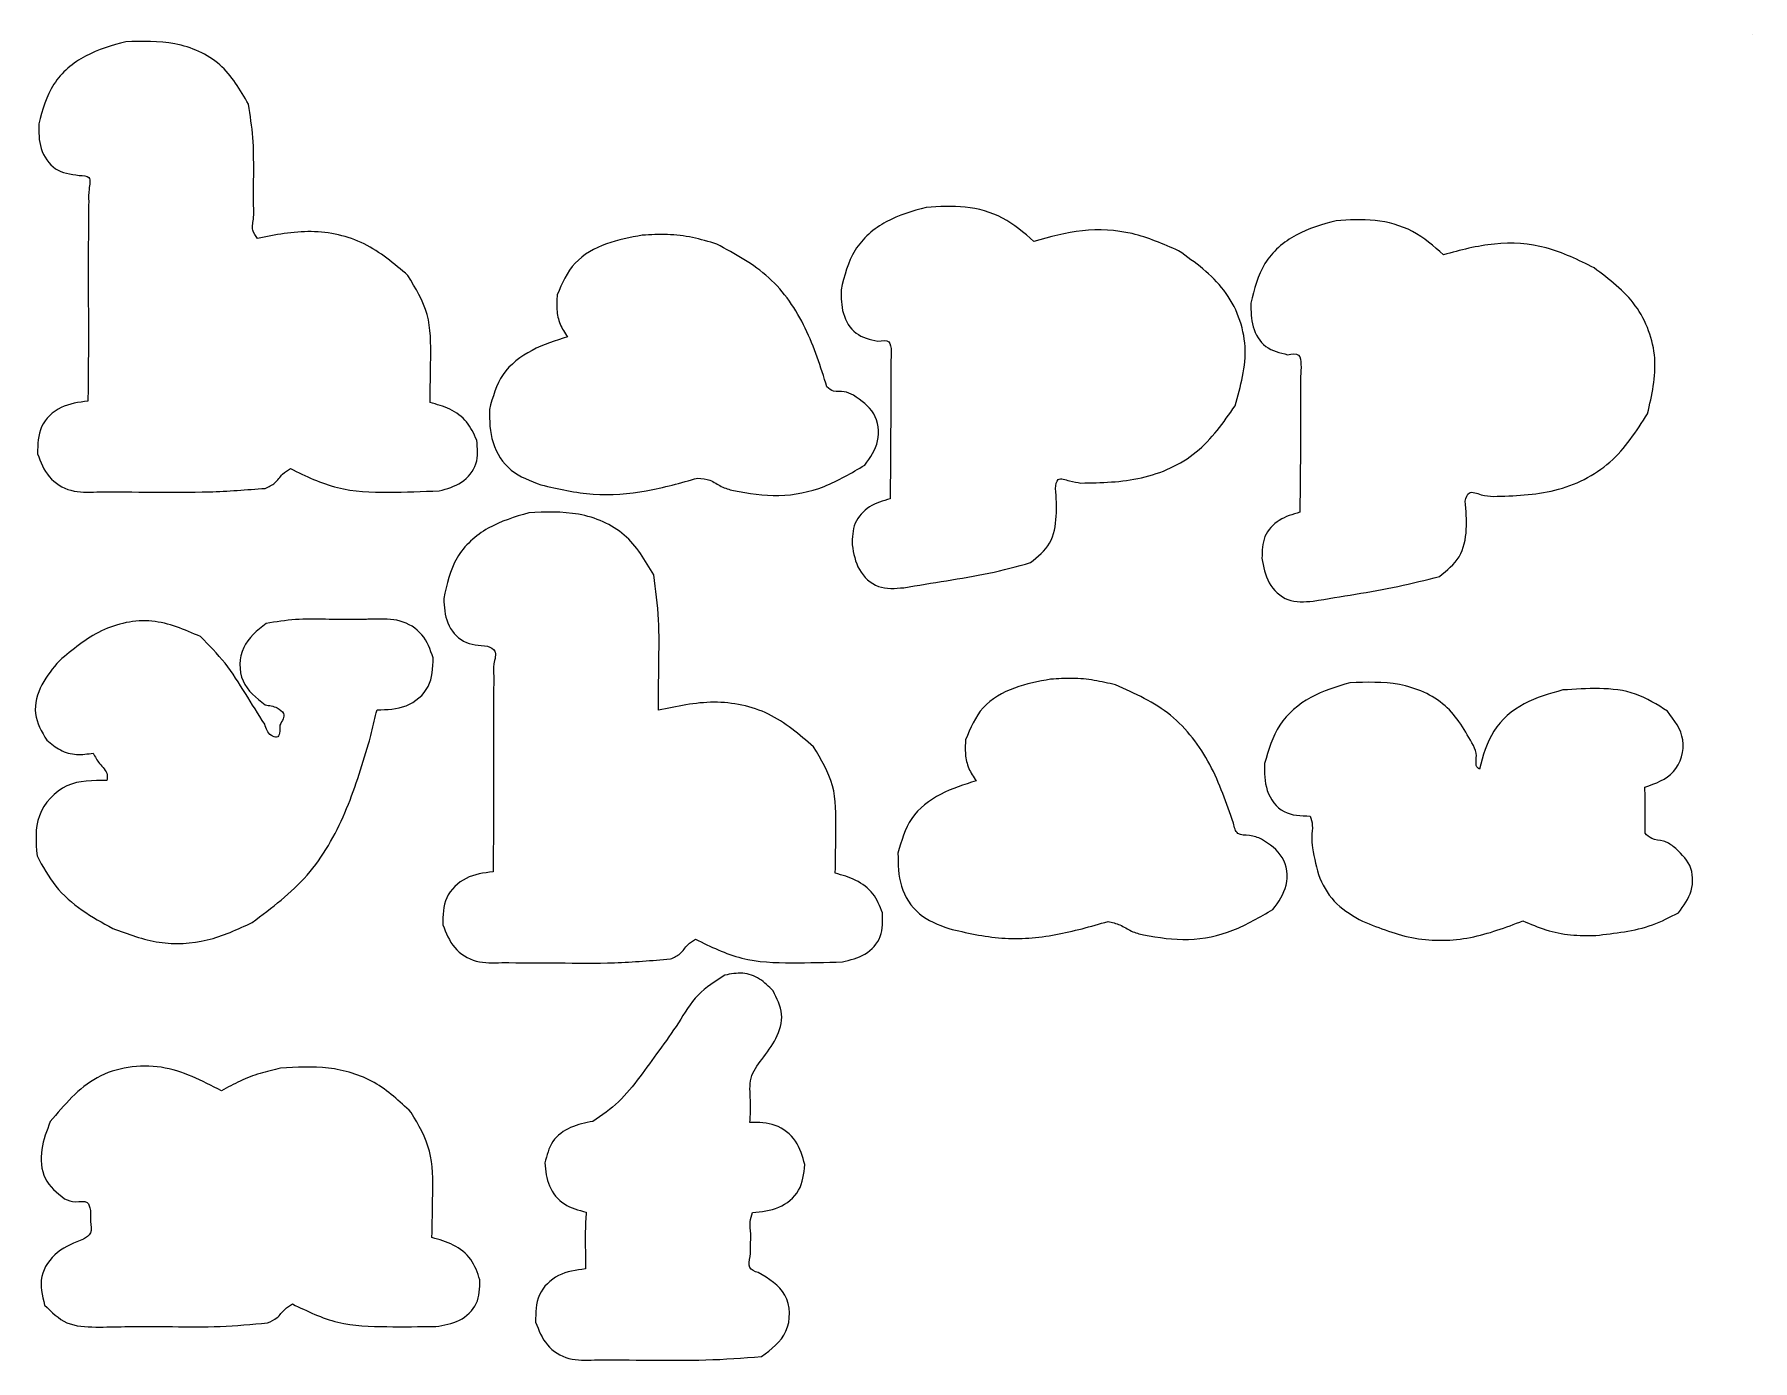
# Model space of a CAD drawing. Extents: x 2 to 229, y 150 to 325.
import ezdxf

# ---------------------------------------------------------------- set-up
doc = ezdxf.new("R2010")
doc.units = 0
doc.layers.get('0').update_dxf_attribs({"linetype": 'CONTINUOUS'})

msp = doc.modelspace()

# ---------------------------------------------------------------- linework, layer by layer
at = {"color": 7}
msp.add_lwpolyline([(228.6, 325.12), (228.6, 325.12)], dxfattribs=at)
for points, knots in [([(13.632265, 324.146652), (11.813674, 323.646706), (8.189212, 322.650311), (3.636763, 318.813224), (2.632945, 315.147705), (2.131286, 313.315858)], [0, 0, 0, 0, 5.636257, 11.233093, 16.82436, 16.82436, 16.82436, 16.82436]), ([(29.850362, 315.896921), (28.74967, 317.794635), (26.532962, 321.616482), (20.164351, 324.354124), (15.806849, 324.215721), (13.632265, 324.146652)], [0, 0, 0, 0, 6.44155, 12.972775, 19.479071, 19.479071, 19.479071, 19.479071]), ([(30.520076, 302.517133), (30.527548, 304.009424), (30.542501, 306.995681), (30.541976, 311.478731), (30.080412, 314.427309), (29.850362, 315.896921)], [0, 0, 0, 0, 4.478959, 8.962946, 13.418577, 13.418577, 13.418577, 13.418577]), ([(2.131286, 313.315858), (2.131284, 312.207124), (2.13128, 310.008694), (4.117117, 306.949677), (6.350521, 306.644623), (7.46602, 306.492261)], [0, 0, 0, 0, 3.304935, 6.553121, 9.794315, 9.794315, 9.794315, 9.794315]), ([(7.46602, 306.492261), (7.996725, 306.47671), (9.139092, 306.443237), (8.707825, 304.548937), (8.728318, 303.563086), (8.73887, 303.055443)], [0, 0, 0, 0, 1.320769, 2.843011, 4.458949, 4.458949, 4.458949, 4.458949]), ([(8.73887, 303.055443), (8.707953, 300.124777), (8.646118, 294.263237), (8.729621, 285.470674), (8.667695, 279.609166), (8.636734, 276.678531)], [0, 0, 0, 0, 8.792292, 17.585206, 26.377405, 26.377405, 26.377405, 26.377405]), ([(31.034284, 298.167947), (30.781068, 298.518395), (30.185852, 299.342167), (30.612856, 300.914078), (30.550428, 301.992705), (30.520076, 302.517133)], [0, 0, 0, 0, 1.242103, 2.919717, 4.507208, 4.507208, 4.507208, 4.507208]), ([(119.40286, 302.263358), (117.593348, 301.765347), (113.98674, 300.772742), (109.492414, 296.888033), (108.593763, 293.21204), (108.144733, 291.375253)], [0, 0, 0, 0, 5.606791, 11.175115, 16.736109, 16.736109, 16.736109, 16.736109]), ([(133.615853, 297.771199), (132.310158, 298.906464), (129.697411, 301.178173), (124.559106, 302.589457), (121.123272, 302.372163), (119.40286, 302.263358)], [0, 0, 0, 0, 5.139188, 10.283714, 15.443206, 15.443206, 15.443206, 15.443206]), ([(173.549169, 300.499046), (171.740012, 300.000841), (168.134047, 299.007831), (163.64157, 295.123029), (162.741398, 291.448159), (162.291607, 289.611929)], [0, 0, 0, 0, 5.605812, 11.173359, 16.733607, 16.733607, 16.733607, 16.733607]), ([(187.762444, 296.007367), (186.456725, 297.14263), (183.843916, 299.414349), (178.705499, 300.825734), (175.269604, 300.608047), (173.549169, 300.499046)], [0, 0, 0, 0, 5.139255, 10.283906, 15.443474, 15.443474, 15.443474, 15.443474]), ([(50.924178, 293.264449), (49.093365, 294.830041), (45.425474, 297.966584), (38.102432, 299.557), (33.390152, 298.630929), (31.034284, 298.167947)], [0, 0, 0, 0, 7.14432, 14.313096, 21.480216, 21.480216, 21.480216, 21.480216]), ([(81.891576, 298.58033), (80.296796, 298.290548), (77.111803, 297.711812), (72.611382, 295.25104), (71.292614, 292.22715), (70.638247, 290.726707)], [0, 0, 0, 0, 4.876785, 9.739608, 14.529008, 14.529008, 14.529008, 14.529008]), ([(91.723351, 297.412608), (90.661749, 297.734843), (88.538872, 298.379216), (85.214022, 298.770577), (82.999213, 298.643755), (81.891576, 298.58033)], [0, 0, 0, 0, 3.32427, 6.647514, 9.972157, 9.972157, 9.972157, 9.972157]), ([(152.754471, 296.530607), (150.740595, 297.415779), (146.709784, 299.187469), (139.974013, 299.515687), (135.735582, 298.352789), (133.615853, 297.771199)], [0, 0, 0, 0, 6.560373, 13.130711, 19.704234, 19.704234, 19.704234, 19.704234]), ([(207.658264, 294.271136), (205.59959, 295.299171), (201.476997, 297.357859), (194.41741, 297.798718), (189.981213, 296.604604), (187.762444, 296.007367)], [0, 0, 0, 0, 6.851572, 13.720595, 20.593768, 20.593768, 20.593768, 20.593768]), ([(106.276704, 278.5618), (105.454665, 281.185892), (103.812201, 286.428924), (99.041125, 293.482994), (94.158084, 296.105166), (91.723351, 297.412608)], [0, 0, 0, 0, 8.248661, 16.481128, 24.667951, 24.667951, 24.667951, 24.667951]), ([(160.222918, 276.05736), (160.950049, 278.643566), (162.408604, 283.831246), (159.324767, 291.872526), (154.943352, 294.978777), (152.754471, 296.530607)], [0, 0, 0, 0, 7.910015, 15.866726, 23.810177, 23.810177, 23.810177, 23.810177]), ([(53.839816, 276.488596), (53.872252, 278.418086), (53.937091, 282.274991), (53.970139, 288.23443), (51.935153, 291.594952), (50.924178, 293.264449)], [0, 0, 0, 0, 5.822575, 11.638887, 17.381155, 17.381155, 17.381155, 17.381155]), ([(214.730189, 275.013984), (215.286086, 277.44691), (216.398712, 282.316394), (213.634827, 289.756964), (209.650519, 292.766361), (207.658264, 294.271136)], [0, 0, 0, 0, 7.379964, 14.770951, 22.162679, 22.162679, 22.162679, 22.162679]), ([(70.638247, 290.726707), (70.594362, 290.070849), (70.50693, 288.764183), (70.913218, 286.79252), (71.649844, 285.70094), (72.01916, 285.153664)], [0, 0, 0, 0, 1.969793, 3.924424, 5.889726, 5.889726, 5.889726, 5.889726]), ([(108.144733, 291.375253), (108.154038, 290.325386), (108.172462, 288.246372), (109.899174, 285.300611), (111.97436, 284.814427), (113.013913, 284.570876)], [0, 0, 0, 0, 3.137367, 6.212811, 9.299896, 9.299896, 9.299896, 9.299896]), ([(162.291607, 289.611929), (162.301264, 288.562232), (162.320391, 286.483391), (164.046601, 283.538143), (166.121229, 283.05026), (167.160504, 282.805858)], [0, 0, 0, 0, 3.136881, 6.212341, 9.29945, 9.29945, 9.29945, 9.29945]), ([(72.01916, 285.153664), (70.421434, 284.656382), (67.24019, 283.66624), (63.022691, 280.4687), (62.128345, 277.191504), (61.682207, 275.556698)], [0, 0, 0, 0, 5.028244, 10.011776, 14.972297, 14.972297, 14.972297, 14.972297]), ([(113.013913, 284.570876), (113.587923, 284.666957), (114.651136, 284.844925), (114.82164, 283.097327), (114.757387, 282.202989), (114.721076, 281.697571)], [0, 0, 0, 0, 1.445582, 2.67759, 4.278636, 4.278636, 4.278636, 4.278636]), ([(114.721076, 281.697571), (114.721937, 279.703952), (114.723659, 275.716706), (114.687786, 269.735939), (114.655792, 265.748838), (114.639796, 263.755293)], [0, 0, 0, 0, 5.980844, 11.961707, 17.942539, 17.942539, 17.942539, 17.942539]), ([(167.160504, 282.805858), (167.734408, 282.902269), (168.797335, 283.080833), (168.970023, 281.33369), (168.906611, 280.43923), (168.870771, 279.933682)], [0, 0, 0, 0, 1.445649, 2.677484, 4.278749, 4.278749, 4.278749, 4.278749]), ([(168.870771, 279.933682), (168.87472, 277.939078), (168.882618, 273.949907), (168.835612, 267.966288), (168.791883, 263.977395), (168.770018, 261.982938)], [0, 0, 0, 0, 5.983791, 11.967466, 17.951207, 17.951207, 17.951207, 17.951207]), ([(109.781622, 277.445893), (109.380939, 277.64813), (108.563294, 278.060819), (107.214473, 277.79183), (106.560926, 278.328435), (106.276704, 278.5618)], [0, 0, 0, 0, 1.32142, 2.696523, 3.75476, 3.75476, 3.75476, 3.75476]), ([(111.280504, 268.212711), (112.000131, 269.222104), (113.438314, 271.239388), (112.887787, 275.340559), (110.816128, 276.744713), (109.781622, 277.445893)], [0, 0, 0, 0, 3.634152, 7.262894, 10.88238, 10.88238, 10.88238, 10.88238]), ([(8.636734, 276.678531), (7.414261, 276.520031), (4.987359, 276.20537), (2.040392, 273.450699), (1.998518, 270.962918), (1.977537, 269.716391)], [0, 0, 0, 0, 3.653832, 7.25373, 10.868923, 10.868923, 10.868923, 10.868923]), ([(60.01004, 271.519791), (59.630493, 272.368022), (58.86805, 274.071966), (56.515121, 275.748572), (54.731733, 276.24188), (53.839816, 276.488596)], [0, 0, 0, 0, 2.746769, 5.517772, 8.290167, 8.290167, 8.290167, 8.290167]), ([(61.682207, 275.556698), (61.700348, 274.076111), (61.736497, 271.125853), (64.318925, 267.161878), (67.102053, 266.128363), (68.497027, 265.61034)], [0, 0, 0, 0, 4.390204, 8.748043, 13.127286, 13.127286, 13.127286, 13.127286]), ([(139.848731, 265.852204), (142.532835, 265.898268), (147.894493, 265.990282), (155.579421, 269.41372), (158.676828, 273.845306), (160.222918, 276.05736)], [0, 0, 0, 0, 8.024088, 16.028591, 24.006127, 24.006127, 24.006127, 24.006127]), ([(194.339633, 264.090573), (197.07387, 264.163556), (202.542644, 264.309528), (210.270252, 268.069371), (213.246696, 272.704023), (214.730189, 275.013984)], [0, 0, 0, 0, 8.166464, 16.333831, 24.449448, 24.449448, 24.449448, 24.449448]), ([(55.059298, 264.817013), (56.08507, 265.097932), (58.117964, 265.654663), (60.336598, 268.319775), (60.119109, 270.450997), (60.01004, 271.519791)], [0, 0, 0, 0, 3.155273, 6.253176, 9.369643, 9.369643, 9.369643, 9.369643]), ([(1.977537, 269.716391), (2.391079, 268.637049), (3.215572, 266.48513), (6.349804, 264.536783), (8.64269, 264.627887), (9.794296, 264.673644)], [0, 0, 0, 0, 3.400604, 6.779899, 10.189767, 10.189767, 10.189767, 10.189767]), ([(93.925813, 264.843542), (95.928588, 264.496655), (99.943079, 263.80133), (106.045518, 265.110229), (109.538136, 267.180107), (111.280504, 268.212711)], [0, 0, 0, 0, 6.05749, 12.142025, 18.199162, 18.199162, 18.199162, 18.199162]), ([(32.061856, 265.146649), (32.519254, 265.353337), (33.452283, 265.774952), (34.230255, 267.043292), (35.033427, 267.538244), (35.39744, 267.762567)], [0, 0, 0, 0, 1.474506, 3.007782, 4.2787, 4.2787, 4.2787, 4.2787]), ([(35.39744, 267.762567), (37.423769, 266.771835), (41.492443, 264.782542), (48.340362, 264.568062), (52.819311, 264.734017), (55.059298, 264.817013)], [0, 0, 0, 0, 6.690847, 13.43458, 20.181394, 20.181394, 20.181394, 20.181394]), ([(68.497027, 265.61034), (70.785202, 265.08064), (75.366768, 264.020034), (82.468389, 264.601744), (86.975841, 265.874104), (89.228789, 266.510064)], [0, 0, 0, 0, 7.010831, 14.03764, 21.059593, 21.059593, 21.059593, 21.059593]), ([(89.228789, 266.510064), (89.778486, 266.455572), (90.902916, 266.344105), (92.289115, 265.316445), (93.381246, 265.000888), (93.925813, 264.843542)], [0, 0, 0, 0, 1.627822, 3.329784, 5.022427, 5.022427, 5.022427, 5.022427]), ([(136.494802, 265.124071), (136.542659, 265.623745), (136.647901, 266.722569), (138.429709, 266.034855), (139.368036, 265.914078), (139.848731, 265.852204)], [0, 0, 0, 0, 1.233879, 2.713402, 4.267486, 4.267486, 4.267486, 4.267486]), ([(9.794296, 264.673644), (12.2716, 264.672769), (17.227707, 264.671017), (24.659384, 264.58535), (29.597244, 264.959767), (32.061856, 265.146649)], [0, 0, 0, 0, 7.432832, 14.870168, 22.281532, 22.281532, 22.281532, 22.281532]), ([(114.639796, 263.755293), (113.695741, 263.486455), (111.824017, 262.953444), (109.674977, 260.637416), (109.635873, 258.661688), (109.61624, 257.669736)], [0, 0, 0, 0, 2.921122, 5.791545, 8.685826, 8.685826, 8.685826, 8.685826]), ([(133.193084, 255.339427), (134.148522, 256.124406), (136.070299, 257.703323), (136.737931, 261.497302), (136.576078, 263.911681), (136.494802, 265.124071)], [0, 0, 0, 0, 3.598035, 7.237129, 10.907711, 10.907711, 10.907711, 10.907711]), ([(187.217473, 253.506676), (188.204239, 254.296173), (190.188274, 255.883572), (190.943889, 259.757271), (190.728803, 262.22486), (190.620791, 263.46404)], [0, 0, 0, 0, 3.680649, 7.400475, 11.152918, 11.152918, 11.152918, 11.152918]), ([(190.620791, 263.46404), (190.751645, 263.929768), (191.053189, 265.003001), (192.814024, 264.170014), (193.829733, 264.117125), (194.339633, 264.090573)], [0, 0, 0, 0, 1.224165, 2.820992, 4.430736, 4.430736, 4.430736, 4.430736]), ([(66.877636, 261.916898), (65.042733, 261.373457), (61.383943, 260.289838), (56.865132, 256.244037), (56.050239, 252.468675), (55.643498, 250.584264)], [0, 0, 0, 0, 5.719101, 11.403873, 17.068985, 17.068985, 17.068985, 17.068985]), ([(83.406544, 253.717496), (82.27632, 255.636771), (80.000496, 259.501433), (73.505799, 262.224022), (69.084401, 262.019151), (66.877636, 261.916898)], [0, 0, 0, 0, 6.539243, 13.16745, 19.772114, 19.772114, 19.772114, 19.772114]), ([(168.770018, 261.982938), (167.827389, 261.715561), (165.958153, 261.185352), (163.818049, 258.867814), (163.782414, 256.895835), (163.764524, 255.905847)], [0, 0, 0, 0, 2.915074, 5.780601, 8.669463, 8.669463, 8.669463, 8.669463]), ([(109.61624, 257.669736), (109.815823, 256.541562), (110.212227, 254.300827), (112.975068, 251.726372), (115.284352, 251.926324), (116.440373, 252.02642)], [0, 0, 0, 0, 3.392645, 6.738344, 10.092051, 10.092051, 10.092051, 10.092051]), ([(116.440373, 252.02642), (118.315269, 252.335818), (122.066853, 252.95491), (127.700488, 253.839908), (131.365176, 254.840395), (133.193084, 255.339427)], [0, 0, 0, 0, 5.701989, 11.40943, 17.089303, 17.089303, 17.089303, 17.089303]), ([(163.764524, 255.905847), (163.963824, 254.785744), (164.359901, 252.559711), (167.080019, 249.976575), (169.378862, 250.156836), (170.528827, 250.247009)], [0, 0, 0, 0, 3.372317, 6.701965, 10.034763, 10.034763, 10.034763, 10.034763]), ([(84.024893, 235.833073), (84.033281, 237.825699), (84.050065, 241.813204), (84.192377, 247.797071), (83.667957, 251.748024), (83.406544, 253.717496)], [0, 0, 0, 0, 5.98031, 11.967377, 17.91816, 17.91816, 17.91816, 17.91816]), ([(170.528827, 250.247009), (172.39563, 250.554499), (176.130891, 251.169752), (181.724864, 252.119193), (185.389629, 253.044946), (187.217473, 253.506676)], [0, 0, 0, 0, 5.676548, 11.358128, 17.011636, 17.011636, 17.011636, 17.011636]), ([(55.643498, 250.584264), (55.708984, 249.488114), (55.838708, 247.316704), (58.110472, 244.523932), (60.323213, 244.384798), (61.433569, 244.31498)], [0, 0, 0, 0, 3.256675, 6.451284, 9.668993, 9.668993, 9.668993, 9.668993]), ([(23.525932, 245.562967), (21.422656, 246.478691), (17.202639, 248.316003), (10.102443, 246.794815), (6.611356, 243.855289), (4.864354, 242.384298)], [0, 0, 0, 0, 6.750837, 13.544898, 20.350323, 20.350323, 20.350323, 20.350323]), ([(43.993364, 247.8024), (42.673729, 247.813127), (40.031244, 247.834607), (36.067595, 247.944898), (33.466442, 247.507133), (32.173898, 247.289602)], [0, 0, 0, 0, 3.961592, 7.932836, 11.855328, 11.855328, 11.855328, 11.855328]), ([(46.453778, 247.867311), (46.180399, 247.860068), (45.633641, 247.845582), (44.813504, 247.823903), (44.266744, 247.809568), (43.993364, 247.8024)], [0, 0, 0, 0, 0.820425, 1.640849, 2.461269, 2.461269, 2.461269, 2.461269]), ([(54.258069, 242.755138), (53.868028, 243.850396), (53.089711, 246.035957), (49.912225, 247.957182), (47.611587, 247.897398), (46.453778, 247.867311)], [0, 0, 0, 0, 3.407634, 6.799848, 10.236525, 10.236525, 10.236525, 10.236525]), ([(31.998073, 233.982542), (31.148305, 235.338464), (29.447483, 238.05236), (26.892981, 242.138331), (24.645441, 244.42431), (23.525932, 245.562967)], [0, 0, 0, 0, 4.804836, 9.616942, 14.392704, 14.392704, 14.392704, 14.392704]), ([(32.173898, 247.289602), (31.001489, 246.356045), (28.643829, 244.478706), (28.498633, 239.341565), (30.884214, 237.462979), (32.068064, 236.530727)], [0, 0, 0, 0, 4.347622, 8.742867, 13.072713, 13.072713, 13.072713, 13.072713]), ([(61.433569, 244.31498), (61.827185, 244.132162), (62.795849, 243.682257), (62.157177, 241.936869), (62.228076, 240.869952), (62.262738, 240.348347)], [0, 0, 0, 0, 1.158608, 2.851262, 4.470329, 4.470329, 4.470329, 4.470329]), ([(4.864354, 242.384298), (4.022692, 241.384504), (2.34656, 239.39346), (1.174508, 235.316076), (2.530528, 233.007988), (3.202855, 231.863618)], [0, 0, 0, 0, 3.931143, 7.828693, 11.661449, 11.661449, 11.661449, 11.661449]), ([(46.833931, 235.888107), (48.149725, 235.920357), (50.768808, 235.98455), (54.124284, 238.763068), (54.213519, 241.425807), (54.258069, 242.755138)], [0, 0, 0, 0, 3.891379, 7.745779, 11.588396, 11.588396, 11.588396, 11.588396]), ([(62.262738, 240.348347), (62.236445, 237.476418), (62.183857, 231.732348), (62.267564, 223.116126), (62.198117, 217.372253), (62.163396, 214.50046)], [0, 0, 0, 0, 8.615992, 17.232619, 25.848387, 25.848387, 25.848387, 25.848387]), ([(135.846256, 239.931787), (134.238543, 239.637356), (131.030729, 239.049889), (126.512382, 236.523903), (125.233758, 233.454094), (124.598571, 231.929093)], [0, 0, 0, 0, 4.916861, 9.810443, 14.641275, 14.641275, 14.641275, 14.641275]), ([(144.430044, 239.186156), (143.492278, 239.406449), (141.618204, 239.846695), (138.72972, 240.115117), (136.807846, 239.992924), (135.846256, 239.931787)], [0, 0, 0, 0, 2.888169, 5.771845, 8.659443, 8.659443, 8.659443, 8.659443]), ([(159.986416, 220.927507), (159.08563, 223.560484), (157.286455, 228.819433), (152.09726, 235.733445), (146.981709, 238.037086), (144.430044, 239.186156)], [0, 0, 0, 0, 8.343853, 16.665501, 24.947485, 24.947485, 24.947485, 24.947485]), ([(175.393773, 239.458782), (173.621586, 238.940926), (170.088558, 237.908529), (165.668883, 234.135896), (164.631912, 230.565992), (164.113633, 228.781751)], [0, 0, 0, 0, 5.517581, 10.999833, 16.477715, 16.477715, 16.477715, 16.477715]), ([(191.711016, 231.17302), (190.631116, 233.097153), (188.443022, 236.995833), (181.975425, 239.708904), (177.576693, 239.541739), (175.393773, 239.458782)], [0, 0, 0, 0, 6.467325, 13.104096, 19.642351, 19.642351, 19.642351, 19.642351]), ([(203.527942, 238.510233), (201.778143, 238.027648), (198.29118, 237.065961), (193.931966, 233.348778), (192.972162, 229.820872), (192.492207, 228.056722)], [0, 0, 0, 0, 5.42223, 10.80531, 16.189589, 16.189589, 16.189589, 16.189589]), ([(217.338204, 235.705509), (215.980792, 236.576539), (213.248313, 238.329927), (208.332651, 238.841479), (205.128028, 238.620546), (203.527942, 238.510233)], [0, 0, 0, 0, 4.776531, 9.61518, 14.440405, 14.440405, 14.440405, 14.440405]), ([(32.068064, 236.530727), (32.596856, 236.462013), (33.481918, 236.347004), (34.849634, 235.338573), (34.321347, 234.421262), (34.00806, 233.877273)], [0, 0, 0, 0, 1.626116, 2.721702, 4.31814, 4.31814, 4.31814, 4.31814]), ([(104.511122, 230.999736), (102.635129, 232.627455), (98.87499, 235.889967), (91.281404, 237.403466), (86.444379, 236.356678), (84.024893, 235.833073)], [0, 0, 0, 0, 7.354759, 14.741476, 22.134135, 22.134135, 22.134135, 22.134135]), ([(34.00806, 233.877273), (34.00948, 233.113184), (34.011524, 232.012895), (32.427804, 232.59837), (32.175411, 233.411335), (31.998073, 233.982542)], [0, 0, 0, 0, 1.657232, 2.386416, 4.109283, 4.109283, 4.109283, 4.109283]), ([(45.719153, 231.4067), (45.854498, 231.901698), (46.125194, 232.891724), (46.472615, 234.391652), (46.713491, 235.389281), (46.833931, 235.888107)], [0, 0, 0, 0, 1.539345, 3.078787, 4.618296, 4.618296, 4.618296, 4.618296]), ([(214.361889, 225.684927), (215.772758, 226.176331), (218.61741, 227.167119), (220.076342, 232.122636), (218.247075, 234.516246), (217.338204, 235.705509)], [0, 0, 0, 0, 4.290819, 8.65132, 12.957209, 12.957209, 12.957209, 12.957209]), ([(3.202855, 231.863618), (3.775978, 231.393606), (4.922464, 230.453385), (7.137239, 229.846502), (8.603613, 230.065181), (9.336786, 230.174518)], [0, 0, 0, 0, 2.207982, 4.416891, 6.625717, 6.625717, 6.625717, 6.625717]), ([(124.598571, 231.929093), (124.567111, 231.289778), (124.504415, 230.015709), (124.923648, 228.10321), (125.639154, 227.039446), (125.997829, 226.506193)], [0, 0, 0, 0, 1.918031, 3.822375, 5.736555, 5.736555, 5.736555, 5.736555]), ([(9.336786, 230.174518), (9.584171, 229.702385), (10.104261, 228.709797), (11.298092, 227.676811), (11.178239, 226.800782), (11.142105, 226.536673)], [0, 0, 0, 0, 1.620075, 3.405964, 4.176765, 4.176765, 4.176765, 4.176765]), ([(30.352718, 207.803044), (32.92943, 209.739782), (38.09316, 213.621003), (42.930114, 222.195975), (44.788814, 228.33428), (45.719153, 231.4067)], [0, 0, 0, 0, 9.579198, 19.196711, 28.834721, 28.834721, 28.834721, 28.834721]), ([(107.383016, 214.302058), (107.413676, 216.221929), (107.474983, 220.06076), (107.529949, 225.989988), (105.512547, 229.337869), (104.511122, 230.999736)], [0, 0, 0, 0, 5.793582, 11.584411, 17.292301, 17.292301, 17.292301, 17.292301]), ([(192.492207, 228.056722), (192.411882, 228.106515), (191.86563, 228.445134), (192.288263, 229.827267), (191.896177, 230.741349), (191.711016, 231.17302)], [0, 0, 0, 0, 0.274682, 1.867985, 3.293706, 3.293706, 3.293706, 3.293706]), ([(164.113633, 228.781751), (164.096097, 227.578458), (164.061099, 225.177015), (166.459826, 221.931477), (168.921785, 221.887068), (170.142464, 221.865049)], [0, 0, 0, 0, 3.571804, 7.128339, 10.625852, 10.625852, 10.625852, 10.625852]), ([(11.142105, 226.536673), (9.311135, 226.56044), (5.632356, 226.608192), (1.461842, 222.080269), (1.764092, 218.416381), (1.914686, 216.59088)], [0, 0, 0, 0, 5.315747, 10.680385, 16.007417, 16.007417, 16.007417, 16.007417]), ([(125.997829, 226.506193), (124.405492, 226.007784), (121.235051, 225.01542), (117.024596, 221.836981), (116.121905, 218.572069), (115.6716, 216.943376)], [0, 0, 0, 0, 5.014425, 9.984032, 14.930789, 14.930789, 14.930789, 14.930789]), ([(214.386724, 219.582718), (214.401063, 220.260746), (214.429739, 221.616684), (214.412343, 223.651208), (214.378708, 225.006977), (214.361889, 225.684927)], [0, 0, 0, 0, 2.034441, 4.06853, 6.103013, 6.103013, 6.103013, 6.103013]), ([(163.715982, 218.82608), (163.206996, 219.023001), (162.227941, 219.401786), (160.36693, 219.242785), (160.112012, 220.37143), (159.986416, 220.927507)], [0, 0, 0, 0, 1.669725, 3.21178, 4.709424, 4.709424, 4.709424, 4.709424]), ([(170.142464, 221.865049), (170.266646, 221.461177), (170.541413, 220.567557), (170.259942, 219.140028), (170.395706, 218.146382), (170.462787, 217.655422)], [0, 0, 0, 0, 1.250526, 2.766951, 4.247999, 4.247999, 4.247999, 4.247999]), ([(165.214018, 209.51952), (165.949851, 210.533634), (167.420874, 212.560974), (166.866935, 216.713629), (164.765265, 218.122624), (163.715982, 218.82608)], [0, 0, 0, 0, 3.670872, 7.338536, 10.995379, 10.995379, 10.995379, 10.995379]), ([(218.112904, 217.837173), (217.698761, 218.129969), (216.85182, 218.728749), (215.327554, 218.649092), (214.666145, 219.305437), (214.386724, 219.582718)], [0, 0, 0, 0, 1.491285, 3.049746, 4.18974, 4.18974, 4.18974, 4.18974]), ([(1.914686, 216.59088), (2.66148, 215.207306), (4.161899, 212.427503), (7.791058, 209.286487), (10.545914, 207.770001), (11.920897, 207.013104)], [0, 0, 0, 0, 4.683584, 9.410004, 14.119674, 14.119674, 14.119674, 14.119674]), ([(115.6716, 216.943376), (115.684193, 215.470947), (115.709309, 212.534365), (118.233536, 208.55904), (120.999245, 207.511132), (122.383691, 206.986576)], [0, 0, 0, 0, 4.369123, 8.71369, 13.068266, 13.068266, 13.068266, 13.068266]), ([(170.462787, 217.655422), (170.691281, 216.297537), (171.146208, 213.594027), (173.468042, 210.003748), (175.857814, 208.636807), (177.056909, 207.950929)], [0, 0, 0, 0, 4.108883, 8.180669, 12.281239, 12.281239, 12.281239, 12.281239]), ([(218.791649, 209.091107), (219.477703, 210.000884), (220.842198, 211.810344), (220.685288, 215.555085), (218.971383, 217.075574), (218.112904, 217.837173)], [0, 0, 0, 0, 3.357844, 6.67843, 10.010866, 10.010866, 10.010866, 10.010866]), ([(62.163396, 214.50046), (60.937934, 214.338704), (58.504133, 214.017452), (55.568827, 211.231022), (55.545056, 208.736496), (55.533149, 207.486956)], [0, 0, 0, 0, 3.662177, 7.273187, 10.897414, 10.897414, 10.897414, 10.897414]), ([(113.619844, 209.057522), (113.268184, 209.952156), (112.56129, 211.750513), (110.150867, 213.537482), (108.305832, 214.047144), (107.383016, 214.302058)], [0, 0, 0, 0, 2.836778, 5.702376, 8.56983, 8.56983, 8.56983, 8.56983]), ([(108.327896, 202.599713), (109.361005, 202.840942), (111.408002, 203.318911), (113.745244, 205.85472), (113.661722, 207.987935), (113.619844, 209.057522)], [0, 0, 0, 0, 3.149578, 6.240553, 9.34885, 9.34885, 9.34885, 9.34885]), ([(148.133364, 206.146118), (150.105522, 205.820017), (154.06019, 205.166104), (160.053683, 206.482452), (163.49649, 208.508685), (165.214018, 209.51952)], [0, 0, 0, 0, 5.957313, 11.945897, 17.907574, 17.907574, 17.907574, 17.907574]), ([(207.874164, 206.091931), (209.135439, 206.228563), (211.662425, 206.502306), (215.406719, 207.341961), (217.667201, 208.510054), (218.791649, 209.091107)], [0, 0, 0, 0, 3.808476, 7.630354, 11.413256, 11.413256, 11.413256, 11.413256]), ([(11.920897, 207.013104), (13.928508, 206.264374), (17.938004, 204.76905), (24.537352, 205.094194), (28.412155, 206.899112), (30.352718, 207.803044)], [0, 0, 0, 0, 6.383983, 12.74976, 19.136349, 19.136349, 19.136349, 19.136349]), ([(55.533149, 207.486956), (55.952535, 206.416631), (56.788724, 204.282576), (59.91212, 202.360612), (62.192276, 202.449701), (63.33744, 202.494444)], [0, 0, 0, 0, 3.382574, 6.74431, 10.136171, 10.136171, 10.136171, 10.136171]), ([(122.383691, 206.986576), (124.708089, 206.445419), (129.360412, 205.362285), (136.574263, 205.969908), (141.146248, 207.281019), (143.432107, 207.936536)], [0, 0, 0, 0, 7.122998, 14.25681, 21.389786, 21.389786, 21.389786, 21.389786]), ([(143.432107, 207.936536), (143.967538, 207.811792), (145.063828, 207.556381), (146.473092, 206.578767), (147.581464, 206.289937), (148.133364, 206.146118)], [0, 0, 0, 0, 1.63616, 3.350019, 5.049797, 5.049797, 5.049797, 5.049797]), ([(177.056909, 207.950929), (179.33108, 207.047811), (183.887024, 205.238557), (191.408212, 205.427197), (195.974808, 207.150968), (198.254056, 208.011324)], [0, 0, 0, 0, 7.286203, 14.596758, 21.88142, 21.88142, 21.88142, 21.88142]), ([(198.254056, 208.011324), (199.255558, 207.585847), (201.278396, 206.726467), (204.543538, 206.039397), (206.764187, 206.074423), (207.874164, 206.091931)], [0, 0, 0, 0, 3.260723, 6.586021, 9.909244, 9.909244, 9.909244, 9.909244]), ([(85.61324, 202.977327), (86.069723, 203.181996), (87.000117, 203.59915), (87.767031, 204.864211), (88.557742, 205.365551), (88.915522, 205.592398)], [0, 0, 0, 0, 1.468502, 2.993073, 4.253003, 4.253003, 4.253003, 4.253003]), ([(88.915522, 205.592398), (90.914971, 204.609676), (94.928983, 202.636805), (101.690143, 202.40085), (106.114729, 202.533408), (108.327896, 202.599713)], [0, 0, 0, 0, 6.60918, 13.268322, 19.932722, 19.932722, 19.932722, 19.932722]), ([(63.33744, 202.494444), (65.815846, 202.489039), (70.774155, 202.478226), (78.21021, 202.36751), (83.148446, 202.774292), (85.61324, 202.977327)], [0, 0, 0, 0, 7.436373, 14.877237, 22.29208, 22.29208, 22.29208, 22.29208]), ([(92.799182, 200.839493), (91.531226, 200.044927), (88.972898, 198.441748), (86.719785, 194.475471), (84.960809, 192.066376), (84.082749, 190.863784)], [0, 0, 0, 0, 4.417953, 8.914006, 13.395484, 13.395484, 13.395484, 13.395484]), ([(99.165269, 198.772216), (98.606731, 199.340081), (97.49608, 200.469281), (95.146584, 201.30212), (93.58396, 200.994158), (92.799182, 200.839493)], [0, 0, 0, 0, 2.373603, 4.719905, 7.087115, 7.087115, 7.087115, 7.087115]), ([(97.676264, 189.718244), (98.353447, 190.597082), (99.696995, 192.340719), (100.72495, 195.751288), (99.684708, 197.76612), (99.165269, 198.772216)], [0, 0, 0, 0, 3.34198, 6.630581, 9.910567, 9.910567, 9.910567, 9.910567]), ([(84.082749, 190.863784), (83.246772, 189.701283), (81.57376, 187.374806), (78.901245, 183.968598), (76.54238, 182.329419), (75.36942, 181.514327)], [0, 0, 0, 0, 4.302766, 8.610983, 12.872177, 12.872177, 12.872177, 12.872177]), ([(26.289677, 185.564216), (23.723912, 186.894104), (18.585681, 189.557352), (9.262886, 188.202529), (5.526529, 183.717398), (3.668212, 181.486669)], [0, 0, 0, 0, 8.552112, 17.126554, 25.610959, 25.610959, 25.610959, 25.610959]), ([(34.08426, 188.538838), (33.174999, 188.33203), (31.358161, 187.918797), (28.740179, 186.90906), (27.107051, 186.012793), (26.289677, 185.564216)], [0, 0, 0, 0, 2.795071, 5.584969, 8.380407, 8.380407, 8.380407, 8.380407]), ([(51.3588, 182.713489), (49.8145, 184.167135), (46.714569, 187.085092), (40.415455, 188.926512), (36.19277, 188.667947), (34.08426, 188.538838)], [0, 0, 0, 0, 6.292645, 12.631457, 18.953287, 18.953287, 18.953287, 18.953287]), ([(96.11868, 181.380271), (96.162903, 182.350203), (96.251357, 184.29022), (95.911875, 187.320405), (97.094752, 188.927959), (97.676264, 189.718244)], [0, 0, 0, 0, 2.93591, 5.872284, 8.711716, 8.711716, 8.711716, 8.711716]), ([(54.096073, 166.166518), (54.131867, 168.065742), (54.203415, 171.862081), (54.26509, 177.717627), (52.323267, 181.055588), (51.3588, 182.713489)], [0, 0, 0, 0, 5.729907, 11.453447, 17.101502, 17.101502, 17.101502, 17.101502]), ([(3.668212, 181.486669), (3.199101, 180.297565), (2.262071, 177.922378), (2.525645, 173.765733), (4.54691, 172.097523), (5.54451, 171.274176)], [0, 0, 0, 0, 3.842105, 7.674454, 11.409214, 11.409214, 11.409214, 11.409214]), ([(75.36942, 181.514327), (74.365707, 181.327991), (72.379005, 180.959166), (69.755968, 179.036074), (69.264949, 177.034529), (69.018009, 176.027927)], [0, 0, 0, 0, 3.054668, 6.046266, 9.072927, 9.072927, 9.072927, 9.072927]), ([(103.357962, 175.806382), (103.056054, 176.904334), (102.451088, 179.104416), (99.545199, 181.362594), (97.259564, 181.374385), (96.11868, 181.380271)], [0, 0, 0, 0, 3.357528, 6.727832, 10.086749, 10.086749, 10.086749, 10.086749]), ([(69.018009, 176.027927), (69.116551, 174.987199), (69.313598, 172.906137), (71.432764, 170.308434), (73.465392, 169.790417), (74.48042, 169.531736)], [0, 0, 0, 0, 3.093961, 6.186753, 9.271731, 9.271731, 9.271731, 9.271731]), ([(96.457629, 169.479242), (97.635633, 169.593078), (99.974506, 169.819094), (102.981551, 172.233854), (103.232374, 174.614424), (103.357962, 175.806382)], [0, 0, 0, 0, 3.518956, 6.986723, 10.464257, 10.464257, 10.464257, 10.464257]), ([(5.54451, 171.274176), (6.007417, 171.092858), (6.933368, 170.73017), (8.659809, 171.199849), (8.886527, 170.196284), (8.984375, 169.763158)], [0, 0, 0, 0, 1.515457, 3.031358, 4.182361, 4.182361, 4.182361, 4.182361]), ([(8.984375, 169.763158), (8.963125, 169.287236), (8.919843, 168.317862), (9.277442, 166.7401), (8.433721, 166.205622), (8.05657, 165.966704)], [0, 0, 0, 0, 1.463562, 2.981037, 4.20769, 4.20769, 4.20769, 4.20769]), ([(74.48042, 169.531736), (74.426063, 168.698865), (74.31732, 167.032663), (74.372067, 164.527972), (74.372618, 162.858712), (74.372893, 162.02406)], [0, 0, 0, 0, 2.502678, 5.006738, 7.510926, 7.510926, 7.510926, 7.510926]), ([(96.182744, 165.157009), (96.209861, 165.662433), (96.265188, 166.693662), (96.02797, 168.162256), (96.325568, 169.074451), (96.457629, 169.479242)], [0, 0, 0, 0, 1.519577, 3.100433, 4.361587, 4.361587, 4.361587, 4.361587]), ([(8.05657, 165.966704), (6.856105, 165.493139), (4.466408, 164.550439), (1.971495, 161.093305), (2.603465, 158.533849), (2.917613, 157.26156)], [0, 0, 0, 0, 3.850089, 7.66415, 11.434121, 11.434121, 11.434121, 11.434121]), ([(60.432809, 160.589524), (60.10832, 161.538432), (59.456594, 163.444281), (56.98026, 165.37255), (55.058038, 165.901705), (54.096073, 166.166518)], [0, 0, 0, 0, 2.955967, 5.936964, 8.923261, 8.923261, 8.923261, 8.923261]), ([(97.193382, 161.540896), (96.738716, 161.709856), (95.757576, 162.074463), (96.223502, 163.728457), (96.196365, 164.679604), (96.182744, 165.157009)], [0, 0, 0, 0, 1.272387, 2.745729, 4.230462, 4.230462, 4.230462, 4.230462]), ([(74.372893, 162.02406), (73.149123, 161.865766), (70.719309, 161.551471), (67.822706, 158.740275), (67.802467, 156.255476), (67.792318, 155.009427)], [0, 0, 0, 0, 3.650416, 7.247953, 10.866688, 10.866688, 10.866688, 10.866688]), ([(97.631673, 150.449844), (98.929299, 151.41379), (101.560765, 153.368584), (101.455037, 159.070095), (98.596264, 160.72754), (97.193382, 161.540896)], [0, 0, 0, 0, 4.656041, 9.442029, 14.053761, 14.053761, 14.053761, 14.053761]), ([(54.624393, 154.42438), (55.689206, 154.592775), (57.798851, 154.926404), (60.36093, 157.32775), (60.408803, 159.500154), (60.432809, 160.589524)], [0, 0, 0, 0, 3.201724, 6.343366, 9.503393, 9.503393, 9.503393, 9.503393]), ([(2.917613, 157.26156), (3.833627, 156.342199), (5.685132, 154.483929), (9.708318, 154.315543), (12.244176, 154.383162), (13.514747, 154.417042)], [0, 0, 0, 0, 3.758076, 7.59606, 11.450074, 11.450074, 11.450074, 11.450074]), ([(32.368913, 154.905287), (32.820339, 155.097727), (33.739348, 155.489496), (34.520855, 156.710497), (35.306438, 157.185066), (35.662447, 157.400131)], [0, 0, 0, 0, 1.441107, 2.933796, 4.170864, 4.170864, 4.170864, 4.170864]), ([(35.662447, 157.400131), (37.618361, 156.450787), (41.546586, 154.544141), (48.143368, 154.370156), (52.463706, 154.406303), (54.624393, 154.42438)], [0, 0, 0, 0, 6.447448, 12.948941, 19.453556, 19.453556, 19.453556, 19.453556]), ([(13.514747, 154.417042), (15.612931, 154.419744), (19.810514, 154.42515), (26.107012, 154.317439), (30.284105, 154.709571), (32.368913, 154.905287)], [0, 0, 0, 0, 6.295732, 12.59511, 18.871978, 18.871978, 18.871978, 18.871978]), ([(67.792318, 155.009427), (68.204758, 153.936654), (69.026854, 151.79835), (72.148529, 149.869832), (74.427149, 149.968487), (75.571773, 150.018044)], [0, 0, 0, 0, 3.380947, 6.739073, 10.12867, 10.12867, 10.12867, 10.12867]), ([(75.571773, 150.018044), (78.025322, 150.012444), (82.933417, 150.00124), (90.295365, 149.906921), (95.188203, 150.269015), (97.631673, 150.449844)], [0, 0, 0, 0, 7.361576, 14.726145, 22.072981, 22.072981, 22.072981, 22.072981])]:
    msp.add_open_spline(points, degree=3, knots=knots, dxfattribs=at)

doc.saveas('drawing.dxf')
